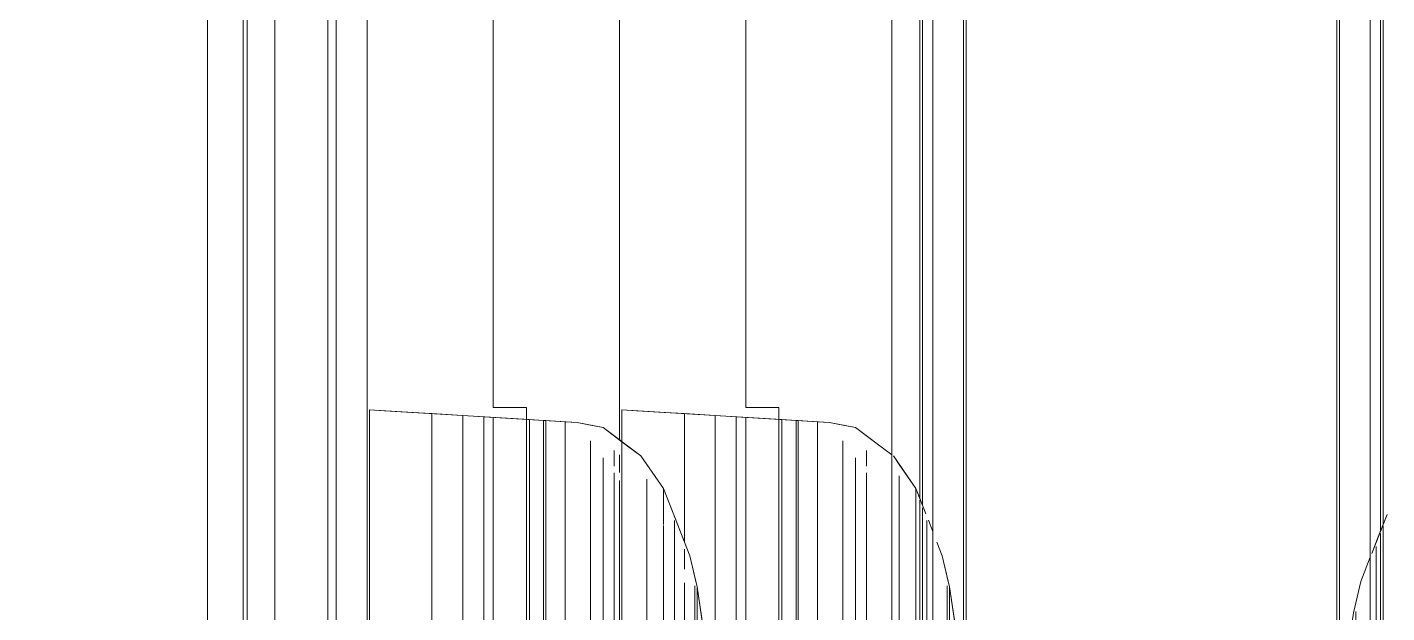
# Model space of a CAD drawing. Header units: inches. Extents: x -1180 to 2011, y -268 to 2143.
# Drawn here: x -1126.99 to -1121.6, y 2005.96 to 2008.28 of the extents above; entities that cross this region are included whole.
import ezdxf

# ---------------------------------------------------------------- set-up
doc = ezdxf.new("R2010")
doc.units = ezdxf.units.IN
doc.header["$MEASUREMENT"] = 0
doc.layers.add('I-FURN', color=30, linetype='Continuous', lineweight=9)

# ---------------------------------------------------------------- blocks, each defined once
blk = doc.blocks.new('HermanMiller_Exclave_EXSB_SmallBoards - Eco Board Writeable Pkg 4-5326758-6TH FLOOR POWER _ SIGNAL')
at = {"layer": 'I-FURN'}
for p, q in [((27.3464, -0.4947), (26.9697, -0.5498)), ((27.3464, -0.4947), (26.9697, -0.5498)), ((26.9697, -0.5498), (27.1307, -0.5262)), ((26.8459, -0.5792), (26.7925, -0.6001)), ((26.8459, -0.5792), (26.7925, -0.6001)), ((26.7925, -0.6001), (26.8459, -0.5792)), ((26.9697, -0.5498), (26.8459, -0.5792)), ((26.9697, -0.5498), (26.8459, -0.5792)), ((26.8459, -0.5792), (26.9308, -0.559)), ((26.9308, -0.559), (26.9697, -0.5498)), ((26.9647, -0.559), (30.4813, -0.559)), ((26.9697, -0.5498), (30.4506, -0.5498)), ((26.6801, -0.6441), (26.5803, -0.6832)), ((26.7501, -0.6167), (26.7055, -0.6342)), ((26.7501, -0.6167), (26.7055, -0.6342)), ((26.7055, -0.6342), (26.7501, -0.6167)), ((26.7067, -0.6399), (30.7498, -0.6399)), ((26.5803, -0.6832), (26.4509, -0.7729)), ((26.5803, -0.6832), (26.4509, -0.7729)), ((26.4847, -0.7495), (26.5803, -0.6832)), ((26.6701, -0.648), (26.5803, -0.6832)), ((26.5803, -0.6832), (26.6245, -0.6659)), ((26.5803, -0.6832), (29.4926, -0.6832)), ((26.4509, -0.7729), (26.4847, -0.7495)), ((26.5295, -0.7495), (30.9309, -0.7495)), ((26.4465, -0.7789), (26.3389, -0.9233)), ((26.4465, -0.7789), (26.3389, -0.9233)), ((26.3715, -0.8796), (26.4465, -0.7789)), ((26.3389, -0.9233), (26.3715, -0.8796)), ((26.43, -0.8796), (26.4908, -0.8796)), ((26.5182, -0.8796), (30.1793, -0.8796)), ((26.3389, -0.9233), (26.3182, -1.0257)), ((26.3389, -0.9233), (26.3182, -1.0257)), ((26.3289, -0.9728), (26.3389, -0.9233)), ((26.4583, -0.9233), (30.1793, -0.9233)), ((26.3182, -1.0257), (26.3289, -0.9728)), ((26.3905, -0.9728), (30.1793, -0.9728)), ((26.3182, -1.0257), (26.2686, -1.8487)), ((26.3182, -1.0257), (26.3141, -1.093)), ((26.3153, -1.0737), (26.3182, -1.0257)), ((26.3169, -1.0737), (30.1793, -1.0737)), ((26.3141, -1.093), (26.2959, -1.3953)), ((26.3107, -1.15), (26.3141, -1.093)), ((26.3067, -1.2152), (26.3102, -1.1585)), ((26.3102, -1.1585), (26.3107, -1.15)), ((26.3102, -1.1585), (30.1793, -1.1585)), ((26.3107, -1.15), (30.1793, -1.15)), ((26.306, -1.227), (26.2587, -1.227)), ((26.2587, -1.227), (26.306, -1.227)), ((26.2587, -1.227), (26.2587, -1.358)), ((26.2587, -1.227), (26.2587, -1.358)), ((26.2748, -1.7453), (26.3067, -1.2152)), ((30.1793, -1.227), (26.306, -1.227)), ((26.306, -1.227), (30.1793, -1.227)), ((30.1793, -1.2152), (26.3067, -1.2152)), ((26.2587, -1.358), (5.1533, -1.358)), ((26.2587, -1.358), (5.1533, -1.358)), ((5.1533, -1.358), (26.2587, -1.358)), ((26.2959, -1.3953), (26.2908, -1.4793)), ((26.2959, -1.3953), (30.1793, -1.3953)), ((28.2691, -1.358), (26.2981, -1.358)), ((28.2559, -1.358), (26.2981, -1.358)), ((26.2981, -1.358), (30.1793, -1.358)), ((30.1793, -1.358), (26.2981, -1.358)), ((26.2981, -1.358), (30.1793, -1.358)), ((26.2908, -1.4793), (26.2835, -1.601)), ((26.2908, -1.4793), (30.1793, -1.4793)), ((26.2835, -1.601), (26.7901, -1.601)), ((26.8201, -1.601), (26.8995, -1.601)), ((26.9537, -1.601), (30.1471, -1.601)), ((26.2709, -1.8095), (26.2686, -1.8487)), ((5.0245, -1.858), (26.3875, -1.858)), ((26.3875, -1.858), (5.0245, -1.858)), ((5.0245, -1.858), (26.3875, -1.858)), ((26.2686, -1.8487), (30.1793, -1.8487)), ((26.2686, -1.8487), (26.3944, -1.8487)), ((26.4465, -1.858), (26.5163, -1.858)), ((26.5163, -1.858), (26.4465, -1.858)), ((26.4465, -1.858), (26.5163, -1.858)), ((26.4536, -1.8487), (26.5273, -1.8487)), ((26.5477, -1.858), (30.1793, -1.858)), ((30.1793, -1.858), (26.5477, -1.858)), ((26.5477, -1.858), (30.1793, -1.858)), ((26.5604, -1.8487), (30.1793, -1.8487))]:
    blk.add_line(p, q, dxfattribs=at)
at = {"layer": 'I-FURN', "flags": 128}
blk.add_lwpolyline([(26.2835, -1.601), (26.2786, -1.6813), (26.2748, -1.7453), (26.2722, -1.7889), (26.2709, -1.8095)], dxfattribs=at)
blk = doc.blocks.new('HermanMiller_Exclave_EXSB_SmallBoards - Eco Board Writeable Pkg 4-V26-6TH FLOOR POWER _ SIGNAL')
at = {"layer": 'I-FURN'}
for p, q in [((27.4272, -0.4829), (26.9697, -0.5498)), ((27.4272, -0.4829), (26.9697, -0.5498)), ((26.9697, -0.5498), (27.1307, -0.5262)), ((26.8459, -0.5792), (26.5803, -0.6832)), ((26.8459, -0.5792), (26.5803, -0.6832)), ((26.6909, -0.6399), (26.8459, -0.5792)), ((26.9697, -0.5498), (26.8459, -0.5792)), ((26.9697, -0.5498), (26.8459, -0.5792)), ((26.8459, -0.5792), (26.9308, -0.559)), ((26.9308, -0.559), (26.9697, -0.5498)), ((26.9647, -0.559), (30.1793, -0.559)), ((26.9697, -0.5498), (30.1793, -0.5498)), ((26.5803, -0.6832), (26.6909, -0.6399)), ((26.7067, -0.6399), (26.8463, -0.6399)), ((26.8463, -0.6399), (30.1793, -0.6399)), ((26.5803, -0.6832), (26.4509, -0.7729)), ((26.5803, -0.6832), (26.4509, -0.7729)), ((26.4847, -0.7495), (26.5803, -0.6832)), ((26.5803, -0.6832), (26.7229, -0.6832)), ((26.7264, -0.6832), (30.1793, -0.6832)), ((26.4509, -0.7729), (26.4847, -0.7495)), ((26.543, -0.7495), (30.1793, -0.7495)), ((26.4509, -0.7729), (26.3389, -0.9233)), ((26.4408, -0.7864), (26.3944, -0.8487)), ((26.3944, -0.8487), (26.4408, -0.7864)), ((26.3944, -0.8487), (26.3389, -0.9233)), ((26.3389, -0.9233), (26.3715, -0.8796)), ((26.43, -0.8796), (26.4908, -0.8796)), ((26.5182, -0.8796), (30.1793, -0.8796)), ((26.3389, -0.9233), (26.3182, -1.0257)), ((26.3389, -0.9233), (26.3182, -1.0257)), ((26.3289, -0.9728), (26.3389, -0.9233)), ((26.4583, -0.9233), (30.1793, -0.9233)), ((26.3182, -1.0257), (26.3289, -0.9728)), ((26.3905, -0.9728), (30.1793, -0.9728)), ((26.3182, -1.0257), (26.2686, -1.8487)), ((26.3182, -1.0257), (26.3141, -1.093)), ((26.3153, -1.0737), (26.3182, -1.0257)), ((26.3169, -1.0737), (30.1793, -1.0737)), ((26.3141, -1.093), (26.2959, -1.3953)), ((26.3107, -1.15), (26.3141, -1.093)), ((26.3067, -1.2152), (26.3102, -1.1585)), ((26.3102, -1.1585), (26.3107, -1.15)), ((26.3102, -1.1585), (30.1793, -1.1585)), ((26.3107, -1.15), (30.1793, -1.15)), ((26.306, -1.227), (26.2587, -1.227)), ((26.2587, -1.227), (26.306, -1.227)), ((26.2587, -1.227), (26.2587, -1.358)), ((26.2587, -1.227), (26.2587, -1.358)), ((26.2748, -1.7453), (26.3067, -1.2152)), ((30.1793, -1.227), (26.306, -1.227)), ((26.306, -1.227), (30.1793, -1.227)), ((30.1793, -1.2152), (26.3067, -1.2152)), ((26.2587, -1.358), (5.1533, -1.358)), ((26.2587, -1.358), (5.1533, -1.358)), ((5.1533, -1.358), (26.2587, -1.358)), ((26.2959, -1.3953), (26.2908, -1.4793)), ((26.2959, -1.3953), (30.1793, -1.3953)), ((28.2691, -1.358), (26.2981, -1.358)), ((28.2559, -1.358), (26.2981, -1.358)), ((26.2981, -1.358), (30.1793, -1.358)), ((30.1793, -1.358), (26.2981, -1.358)), ((26.2981, -1.358), (30.1793, -1.358)), ((26.2908, -1.4793), (26.2835, -1.601)), ((26.2908, -1.4793), (30.1793, -1.4793)), ((26.2835, -1.601), (30.1793, -1.601)), ((26.2709, -1.8095), (26.2686, -1.8487)), ((1.3349, -1.858), (30.1793, -1.858)), ((30.1793, -1.858), (1.3349, -1.858)), ((1.3349, -1.858), (30.1793, -1.858)), ((26.2686, -1.8487), (30.1793, -1.8487)), ((26.2686, -1.8487), (30.1793, -1.8487))]:
    blk.add_line(p, q, dxfattribs=at)
at = {"layer": 'I-FURN', "flags": 128}
blk.add_lwpolyline([(26.2835, -1.601), (26.2786, -1.6813), (26.2748, -1.7453), (26.2722, -1.7889), (26.2709, -1.8095)], dxfattribs=at)
blk = doc.blocks.new('HermanMiller_Exclave_EXSB_SmallBoards - White Board Pkg 1-V27-6TH FLOOR POWER _ SIGNAL')
at = {"layer": 'I-FURN'}
for p, q in [((4.4423, -0.5498), (4.0685, -0.4951)), ((4.4423, -0.5498), (4.2813, -0.5262)), ((1.5811, -0.559), (4.4473, -0.559)), ((4.5661, -0.5792), (4.4423, -0.5498)), ((4.5661, -0.5792), (4.4423, -0.5498)), ((4.4812, -0.559), (4.4423, -0.5498)), ((4.5661, -0.5792), (4.4812, -0.559)), ((4.663, -0.6171), (4.5661, -0.5792)), ((4.663, -0.6171), (4.5661, -0.5792)), ((4.663, -0.6171), (4.5661, -0.5792)), ((0.6622, -0.6399), (4.7053, -0.6399)), ((4.7329, -0.6445), (4.6769, -0.6226)), ((4.7431, -0.6485), (4.6769, -0.6226)), ((4.7211, -0.6399), (4.6769, -0.6226)), ((4.8317, -0.6832), (4.7211, -0.6399)), ((4.8317, -0.6832), (4.7329, -0.6445)), ((4.8317, -0.6832), (4.7431, -0.6485))]:
    blk.add_line(p, q, dxfattribs=at)
blk = doc.blocks.new('HermanMiller_Exclave_EXSC_SmallMobileCartMagneticWhiteboard - Mobile Cart-5326770-6TH FLOOR POWER _ SIGNAL')
at = {"layer": 'I-FURN'}
for p, q in [((14.4222, 3.7402), (-14.4222, 3.7402)), ((-14.4222, 3.7402), (-4.8146, 3.7402)), ((-14.4222, 3.7402), (-4.8146, 3.7402)), ((-14.4222, 3.5996), (14.4222, 3.5996)), ((-14.4222, 3.5839), (14.4222, 3.5839)), ((-14.4222, 3.5839), (14.4222, 3.5839)), ((-14.4222, 3.4736), (14.4222, 3.4736)), ((-14.4222, 3.2635), (14.4222, 3.2635)), ((-14.4222, 3.2301), (14.4222, 3.2301)), ((-14.4222, 3.2301), (-8.997, 3.2301)), ((15.1738, 1.0289), (-15.1738, 1.0289)), ((-14.4222, 1.0289), (14.4222, 1.0289)), ((-10.7499, 1.0289), (-14.4222, 1.0289)), ((10.7916, 1.0289), (-10.6894, 1.0289)), ((-10.8684, 0.9177), (-15.0852, 0.9177)), ((-15.0852, 0.9177), (-10.8684, 0.9177)), ((10.9649, 0.9177), (-10.8627, 0.9177)), ((-10.8627, 0.9177), (10.9649, 0.9177)), ((-15.1641, 0.8667), (15.1641, 0.8667)), ((-15.0493, 0.9069), (-10.8999, 0.9069)), ((-10.8904, 0.9069), (10.9926, 0.9069)), ((15.1538, 0.7447), (-15.1538, 0.7447)), ((-11.6701, 0.7343), (11.7194, 0.7343)), ((11.7194, 0.7343), (-11.6701, 0.7343)), ((11.6915, 0.7447), (-11.5893, 0.7447)), ((-11.5893, 0.7447), (11.6915, 0.7447)), ((-15.1605, -0.7451), (15.1605, -0.7451)), ((11.67, -0.7344), (-11.7617, -0.7344)), ((-11.7617, -0.7344), (11.67, -0.7344)), ((-11.6887, -0.7451), (11.5863, -0.7451)), ((11.5863, -0.7451), (-11.6887, -0.7451)), ((15.1676, -0.8671), (-15.1676, -0.8671)), ((-11.0009, -0.9073), (-15.153, -0.9073)), ((10.8888, -0.9075), (-10.9915, -0.9073)), ((-15.1697, -0.9177), (-10.9707, -0.9177)), ((-10.9707, -0.9177), (-15.1697, -0.9177)), ((-10.965, -0.9177), (10.8626, -0.9177)), ((10.8626, -0.9177), (-10.965, -0.9177))]:
    blk.add_line(p, q, dxfattribs=at)
blk.add_open_spline([(-10.8342, 10.1409), (-10.8344, 10.1371), (-10.8196, 10.1141), (-10.7492, 10.0306), (-10.6375, 9.9053), (-10.4836, 9.737), (-10.288, 9.5264), (-10.0611, 9.2839), (-9.8133, 9.0203), (-9.5547, 8.7458), (-9.2963, 8.4713), (-8.9674, 8.1213), (-8.589, 7.7171), (-8.2428, 7.3455), (-7.978, 7.0606), (-7.7811, 6.8487), (-7.5723, 6.6247), (-7.3385, 6.3752), (-7.0674, 6.0879), (-6.7484, 5.7521), (-6.3729, 5.3587), (-5.9334, 4.9004), (-5.4222, 4.3692), (-5.0259, 3.9588), (-4.8146, 3.7402)], degree=3, knots=[0, 0, 0, 0, 0.041667, 0.083333, 0.125, 0.166667, 0.208333, 0.25, 0.291667, 0.333333, 0.375, 0.416667, 0.5, 0.583333, 0.625, 0.666667, 0.708333, 0.75, 0.791667, 0.833333, 0.875, 0.916667, 0.958333, 1, 1, 1, 1], dxfattribs=at)

msp = doc.modelspace()

# ---------------------------------------------------------------- block references
at = {"layer": 'I-FURN'}
for name, p, rotation in [('HermanMiller_Exclave_EXSB_SmallBoards - Eco Board Writeable Pkg 4-V26-6TH FLOOR POWER _ SIGNAL', (-1123.7839, 2033.0346), 269.9999999999999), ('HermanMiller_Exclave_EXSB_SmallBoards - Eco Board Writeable Pkg 4-5326758-6TH FLOOR POWER _ SIGNAL', (-1122.7839, 2033.0346), 269.9999999999999), ('HermanMiller_Exclave_EXSC_SmallMobileCartMagneticWhiteboard - Mobile Cart-5326770-6TH FLOOR POWER _ SIGNAL', (-1122.5339, 2017.2775), 89.99999999999997), ('HermanMiller_Exclave_EXSB_SmallBoards - White Board Pkg 1-V27-6TH FLOOR POWER _ SIGNAL', (-1122.2839, 2001.5203), 89.99999999999997)]:
    msp.add_blockref(name, p, dxfattribs=dict(at, rotation=rotation))

doc.saveas('drawing.dxf')
